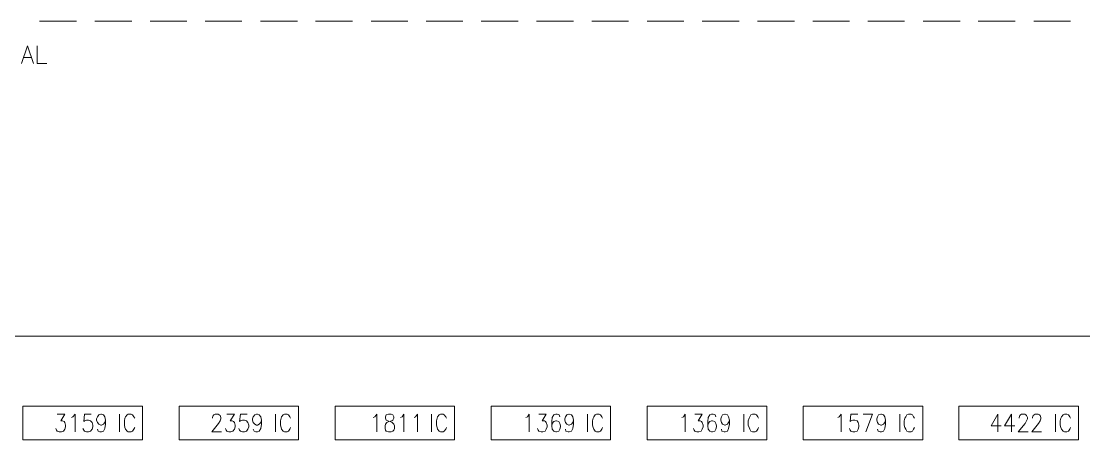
# Model space of a CAD drawing. Header units: inches. Extents: x 0.9 to 46, y 0.8 to 32.4.
# Drawn here: x 31.412 to 36.102, y 23.801 to 25.648 of the extents above; entities that cross this region are included whole.
import ezdxf

# ---------------------------------------------------------------- set-up
doc = ezdxf.new("R2010")
doc.units = ezdxf.units.IN
doc.header["$MEASUREMENT"] = 0
doc.layers.add('PDF_Geometry', color=7, linetype='Continuous')

msp = doc.modelspace()

# ---------------------------------------------------------------- linework, layer by layer
at = {"layer": 'PDF_Geometry', "lineweight": 9}
for points in [[(31.6561, 25.6478), (31.4927, 25.6478)], [(31.8994, 25.6478), (31.7361, 25.6478)], [(32.1428, 25.6478), (31.981, 25.6478)], [(32.3862, 25.6478), (32.2244, 25.6478)], [(32.6309, 25.6478), (32.4679, 25.6478)], [(32.8744, 25.6478), (32.711, 25.6478)], [(33.1178, 25.6478), (32.956, 25.6478)], [(33.3609, 25.6478), (33.1995, 25.6478)], [(33.606, 25.6478), (33.4426, 25.6478)], [(33.8494, 25.6478), (33.686, 25.6478)], [(34.0928, 25.6478), (33.9311, 25.6478)], [(34.336, 25.6478), (34.1745, 25.6478)], [(34.581, 25.6478), (34.4176, 25.6478)], [(34.8244, 25.6478), (34.6611, 25.6478)], [(35.0676, 25.6478), (34.9061, 25.6478)], [(35.311, 25.6478), (35.1492, 25.6478)], [(35.556, 25.6478), (35.3927, 25.6478)], [(35.7995, 25.6478), (35.6361, 25.6478)], [(36.0426, 25.6478), (35.8812, 25.6478)], [(31.4128, 25.4612), (31.4394, 25.5395), (31.4661, 25.4612)], [(31.4828, 25.5395), (31.4828, 25.4612), (31.5244, 25.4612)], [(31.4227, 25.4879), (31.4561, 25.4879)], [(31.5711, 23.9146), (31.6044, 23.9146), (31.5861, 23.8845), (31.5944, 23.8845), (31.6011, 23.8812), (31.6044, 23.8779), (31.6078, 23.8662), (31.6078, 23.8579), (31.6044, 23.8479), (31.5978, 23.8396), (31.5894, 23.8362), (31.5794, 23.8362), (31.5711, 23.8396), (31.5678, 23.8429), (31.5644, 23.8512)], [(31.6344, 23.8996), (31.6394, 23.9029), (31.6494, 23.9146), (31.6494, 23.8362)], [(31.7211, 23.9146), (31.6911, 23.9146), (31.6878, 23.8812), (31.6911, 23.8845), (31.6994, 23.8879), (31.7094, 23.8879), (31.7177, 23.8845), (31.7244, 23.8779), (31.7278, 23.8662), (31.7278, 23.8579), (31.7244, 23.8479), (31.7177, 23.8396), (31.7094, 23.8362), (31.6994, 23.8362), (31.6911, 23.8396), (31.6878, 23.8429), (31.6844, 23.8512)], [(31.7844, 23.8879), (31.7811, 23.8779), (31.7744, 23.8696), (31.7661, 23.8662), (31.7628, 23.8662), (31.7544, 23.8696), (31.7478, 23.8779), (31.7444, 23.8879), (31.7444, 23.8929), (31.7478, 23.9029), (31.7544, 23.9112), (31.7628, 23.9146), (31.7661, 23.9146), (31.7744, 23.9112), (31.7811, 23.9029), (31.7844, 23.8879), (31.7844, 23.8696), (31.7811, 23.8512), (31.7744, 23.8396), (31.7661, 23.8362), (31.7594, 23.8362), (31.7511, 23.8396), (31.7478, 23.8479)], [(31.8461, 23.9146), (31.8461, 23.8362)], [(31.9127, 23.8962), (31.9095, 23.9029), (31.9027, 23.9112), (31.8978, 23.9146), (31.8844, 23.9146), (31.8794, 23.9112), (31.8727, 23.9029), (31.8694, 23.8962), (31.8678, 23.8845), (31.8678, 23.8662), (31.8694, 23.8546), (31.8727, 23.8479), (31.8794, 23.8396), (31.8844, 23.8362), (31.8978, 23.8362), (31.9027, 23.8396), (31.9095, 23.8479), (31.9127, 23.8546)], [(32.256, 23.8962), (32.256, 23.8996), (32.2595, 23.9079), (32.2627, 23.9112), (32.2678, 23.9146), (32.2812, 23.9146), (32.286, 23.9112), (32.2895, 23.9079), (32.2927, 23.8996), (32.2927, 23.8929), (32.2895, 23.8845), (32.2828, 23.8729), (32.2528, 23.8362), (32.2962, 23.8362)], [(32.3195, 23.9146), (32.3527, 23.9146), (32.3345, 23.8845), (32.3428, 23.8845), (32.3495, 23.8812), (32.3527, 23.8779), (32.3562, 23.8662), (32.3562, 23.8579), (32.3527, 23.8479), (32.346, 23.8396), (32.3377, 23.8362), (32.3278, 23.8362), (32.3195, 23.8396), (32.316, 23.8429), (32.3128, 23.8512)], [(32.4095, 23.9146), (32.3795, 23.9146), (32.376, 23.8812), (32.3795, 23.8845), (32.3878, 23.8879), (32.3977, 23.8879), (32.406, 23.8845), (32.4127, 23.8779), (32.4162, 23.8662), (32.4162, 23.8579), (32.4127, 23.8479), (32.406, 23.8396), (32.3977, 23.8362), (32.3878, 23.8362), (32.3795, 23.8396), (32.376, 23.8429), (32.3728, 23.8512)], [(32.4727, 23.8879), (32.4695, 23.8779), (32.4628, 23.8696), (32.4545, 23.8662), (32.451, 23.8662), (32.4427, 23.8696), (32.436, 23.8779), (32.4328, 23.8879), (32.4328, 23.8929), (32.436, 23.9029), (32.4427, 23.9112), (32.451, 23.9146), (32.4545, 23.9146), (32.4628, 23.9112), (32.4695, 23.9029), (32.4727, 23.8879), (32.4727, 23.8696), (32.4695, 23.8512), (32.4628, 23.8396), (32.4545, 23.8362), (32.4478, 23.8362), (32.4395, 23.8396), (32.436, 23.8479)], [(32.5346, 23.9146), (32.5346, 23.8362)], [(32.6009, 23.8962), (32.5977, 23.9029), (32.591, 23.9112), (32.5859, 23.9146), (32.5744, 23.9146), (32.5677, 23.9112), (32.561, 23.9029), (32.5595, 23.8962), (32.5559, 23.8845), (32.5559, 23.8662), (32.5595, 23.8546), (32.561, 23.8479), (32.5677, 23.8396), (32.5744, 23.8362), (32.5859, 23.8362), (32.591, 23.8396), (32.5977, 23.8479), (32.6009, 23.8546)], [(32.9659, 23.8996), (32.9726, 23.9029), (32.9809, 23.9146), (32.9809, 23.8362)], [(33.0862, 23.8996), (33.0926, 23.9029), (33.1012, 23.9146), (33.1012, 23.8362)], [(33.1462, 23.8996), (33.1526, 23.9029), (33.1612, 23.9146), (33.1612, 23.8362)], [(33.2228, 23.9146), (33.2228, 23.8362)], [(33.2895, 23.8962), (33.2859, 23.9029), (33.2792, 23.9112), (33.2745, 23.9146), (33.2627, 23.9146), (33.256, 23.9112), (33.2493, 23.9029), (33.2477, 23.8962), (33.2445, 23.8845), (33.2445, 23.8662), (33.2477, 23.8546), (33.2493, 23.8479), (33.256, 23.8396), (33.2627, 23.8362), (33.2745, 23.8362), (33.2792, 23.8396), (33.2859, 23.8479), (33.2895, 23.8546)], [(33.6395, 23.8996), (33.6462, 23.9029), (33.6545, 23.9146), (33.6545, 23.8362)], [(33.6959, 23.9146), (33.7294, 23.9146), (33.7109, 23.8845), (33.7211, 23.8845), (33.7259, 23.8812), (33.7294, 23.8779), (33.7326, 23.8662), (33.7326, 23.8579), (33.7294, 23.8479), (33.7243, 23.8396), (33.7144, 23.8362), (33.7061, 23.8362), (33.6959, 23.8396), (33.6943, 23.8429), (33.6911, 23.8512)], [(33.7894, 23.9029), (33.7859, 23.9112), (33.7776, 23.9146), (33.7709, 23.9146), (33.7626, 23.9112), (33.7559, 23.8996), (33.7543, 23.8812), (33.7543, 23.8629), (33.7559, 23.8479), (33.7626, 23.8396), (33.7709, 23.8362), (33.7744, 23.8362), (33.7843, 23.8396), (33.7894, 23.8479), (33.7926, 23.8579), (33.7926, 23.8629), (33.7894, 23.8729), (33.7843, 23.8812), (33.7744, 23.8845), (33.7709, 23.8845), (33.7626, 23.8812), (33.7559, 23.8729), (33.7543, 23.8629)], [(33.8494, 23.8879), (33.8459, 23.8779), (33.8411, 23.8696), (33.8309, 23.8662), (33.8293, 23.8662), (33.8194, 23.8696), (33.8143, 23.8779), (33.8111, 23.8879), (33.8111, 23.8929), (33.8143, 23.9029), (33.8194, 23.9112), (33.8293, 23.9146), (33.8309, 23.9146), (33.8411, 23.9112), (33.8459, 23.9029), (33.8494, 23.8879), (33.8494, 23.8696), (33.8459, 23.8512), (33.8411, 23.8396), (33.8309, 23.8362), (33.8261, 23.8362), (33.8159, 23.8396), (33.8143, 23.8479)], [(33.911, 23.9146), (33.911, 23.8362)], [(33.9777, 23.8962), (33.9745, 23.9029), (33.9694, 23.9112), (33.9627, 23.9146), (33.9512, 23.9146), (33.9445, 23.9112), (33.9394, 23.9029), (33.9362, 23.8962), (33.9327, 23.8845), (33.9327, 23.8662), (33.9362, 23.8546), (33.9394, 23.8479), (33.9445, 23.8396), (33.9512, 23.8362), (33.9627, 23.8362), (33.9694, 23.8396), (33.9745, 23.8479), (33.9777, 23.8546)], [(34.3277, 23.8996), (34.3344, 23.9029), (34.3427, 23.9146), (34.3427, 23.8362)], [(34.3845, 23.9146), (34.4176, 23.9146), (34.3995, 23.8845), (34.4093, 23.8845), (34.4144, 23.8812), (34.4176, 23.8779), (34.4212, 23.8662), (34.4212, 23.8579), (34.4176, 23.8479), (34.4129, 23.8396), (34.4026, 23.8362), (34.3943, 23.8362), (34.3845, 23.8396), (34.3829, 23.8429), (34.3794, 23.8512)], [(34.4776, 23.9029), (34.4744, 23.9112), (34.4661, 23.9146), (34.4594, 23.9146), (34.4511, 23.9112), (34.4444, 23.8996), (34.4428, 23.8812), (34.4428, 23.8629), (34.4444, 23.8479), (34.4511, 23.8396), (34.4594, 23.8362), (34.4626, 23.8362), (34.4728, 23.8396), (34.4776, 23.8479), (34.4811, 23.8579), (34.4811, 23.8629), (34.4776, 23.8729), (34.4728, 23.8812), (34.4626, 23.8845), (34.4594, 23.8845), (34.4511, 23.8812), (34.4444, 23.8729), (34.4428, 23.8629)], [(34.5376, 23.8879), (34.5344, 23.8779), (34.5293, 23.8696), (34.5194, 23.8662), (34.5178, 23.8662), (34.5076, 23.8696), (34.5028, 23.8779), (34.4993, 23.8879), (34.4993, 23.8929), (34.5028, 23.9029), (34.5076, 23.9112), (34.5178, 23.9146), (34.5194, 23.9146), (34.5293, 23.9112), (34.5344, 23.9029), (34.5376, 23.8879), (34.5376, 23.8696), (34.5344, 23.8512), (34.5293, 23.8396), (34.5194, 23.8362), (34.5143, 23.8362), (34.5044, 23.8396), (34.5028, 23.8479)], [(34.6011, 23.9146), (34.6011, 23.8362)], [(34.6662, 23.8962), (34.6627, 23.9029), (34.6576, 23.9112), (34.6509, 23.9146), (34.6394, 23.9146), (34.6327, 23.9112), (34.6276, 23.9029), (34.6244, 23.8962), (34.6209, 23.8845), (34.6209, 23.8662), (34.6244, 23.8546), (34.6276, 23.8479), (34.6327, 23.8396), (34.6394, 23.8362), (34.6509, 23.8362), (34.6576, 23.8396), (34.6627, 23.8479), (34.6662, 23.8546)], [(35.0159, 23.8996), (35.0226, 23.9029), (35.0312, 23.9146), (35.0312, 23.8362)], [(35.1043, 23.9146), (35.0743, 23.9146), (35.0711, 23.8812), (35.0743, 23.8845), (35.0826, 23.8879), (35.0912, 23.8879), (35.1011, 23.8845), (35.1062, 23.8779), (35.1094, 23.8662), (35.1094, 23.8579), (35.1062, 23.8479), (35.1011, 23.8396), (35.0912, 23.8362), (35.0826, 23.8362), (35.0743, 23.8396), (35.0711, 23.8429), (35.0676, 23.8512)], [(35.1393, 23.8362), (35.1693, 23.9146), (35.1275, 23.9146)], [(35.2261, 23.8879), (35.2242, 23.8779), (35.2178, 23.8696), (35.2092, 23.8662), (35.206, 23.8662), (35.1961, 23.8696), (35.191, 23.8779), (35.1878, 23.8879), (35.1878, 23.8929), (35.191, 23.9029), (35.1961, 23.9112), (35.206, 23.9146), (35.2092, 23.9146), (35.2178, 23.9112), (35.2242, 23.9029), (35.2261, 23.8879), (35.2261, 23.8696), (35.2242, 23.8512), (35.2178, 23.8396), (35.2092, 23.8362), (35.2028, 23.8362), (35.1942, 23.8396), (35.191, 23.8479)], [(35.2893, 23.9146), (35.2893, 23.8362)], [(35.3544, 23.8962), (35.3509, 23.9029), (35.3461, 23.9112), (35.3394, 23.9146), (35.3276, 23.9146), (35.3209, 23.9112), (35.3161, 23.9029), (35.3126, 23.8962), (35.3094, 23.8845), (35.3094, 23.8662), (35.3126, 23.8546), (35.3161, 23.8479), (35.3209, 23.8396), (35.3276, 23.8362), (35.3394, 23.8362), (35.3461, 23.8396), (35.3509, 23.8479), (35.3544, 23.8546)], [(35.7226, 23.8362), (35.7226, 23.9146), (35.6926, 23.8629), (35.7376, 23.8629)], [(35.7826, 23.8362), (35.7826, 23.9146), (35.7526, 23.8629), (35.7976, 23.8629)], [(35.8161, 23.8962), (35.8161, 23.8996), (35.8193, 23.9079), (35.8228, 23.9112), (35.8276, 23.9146), (35.841, 23.9146), (35.8461, 23.9112), (35.8492, 23.9079), (35.8528, 23.8996), (35.8528, 23.8929), (35.8492, 23.8845), (35.8426, 23.8729), (35.8126, 23.8362), (35.8559, 23.8362)], [(35.8761, 23.8962), (35.8761, 23.8996), (35.8792, 23.9079), (35.8828, 23.9112), (35.8875, 23.9146), (35.9009, 23.9146), (35.906, 23.9112), (35.9092, 23.9079), (35.9127, 23.8996), (35.9127, 23.8929), (35.9092, 23.8845), (35.9025, 23.8729), (35.8725, 23.8362), (35.9159, 23.8362)], [(35.9778, 23.9146), (35.9778, 23.8362)], [(36.0426, 23.8962), (36.041, 23.9029), (36.0343, 23.9112), (36.0276, 23.9146), (36.0161, 23.9146), (36.011, 23.9112), (36.0043, 23.9029), (36.0011, 23.8962), (35.9976, 23.8845), (35.9976, 23.8662), (36.0011, 23.8546), (36.0043, 23.8479), (36.011, 23.8396), (36.0161, 23.8362), (36.0276, 23.8362), (36.0343, 23.8396), (36.041, 23.8479), (36.0426, 23.8546)]]:
    msp.add_lwpolyline(points, dxfattribs=at)
at = {"layer": 'PDF_Geometry', "color": 8, "lineweight": 20, "true_color": 0x808080}
msp.add_lwpolyline([(41.7374, 24.2579), (5.4416, 24.2579)], dxfattribs=at)
at = {"layer": 'PDF_Geometry', "lineweight": 9}
for points in [[(31.4194, 23.9496), (31.9478, 23.9496), (31.9478, 23.8012), (31.4194, 23.8012)], [(32.1093, 23.9496), (32.636, 23.9496), (32.636, 23.8012), (32.1093, 23.8012)], [(32.7978, 23.9496), (33.3242, 23.9496), (33.3242, 23.8012), (32.7978, 23.8012)], [(33.486, 23.9496), (34.0128, 23.9496), (34.0128, 23.8012), (33.486, 23.8012)], [(34.1745, 23.9496), (34.7026, 23.9496), (34.7026, 23.8012), (34.1745, 23.8012)], [(34.8627, 23.9496), (35.3911, 23.9496), (35.3911, 23.8012), (34.8627, 23.8012)], [(35.5509, 23.9496), (36.0793, 23.9496), (36.0793, 23.8012), (35.5509, 23.8012)], [(33.0326, 23.9146), (33.0227, 23.9112), (33.0195, 23.9029), (33.0195, 23.8962), (33.0227, 23.8879), (33.0294, 23.8845), (33.0409, 23.8812), (33.0495, 23.8779), (33.0562, 23.8696), (33.0594, 23.8629), (33.0594, 23.8512), (33.0562, 23.8429), (33.0527, 23.8396), (33.0444, 23.8362), (33.0326, 23.8362), (33.0227, 23.8396), (33.0195, 23.8429), (33.0176, 23.8512), (33.0176, 23.8629), (33.0195, 23.8696), (33.0259, 23.8779), (33.0345, 23.8812), (33.0476, 23.8845), (33.0527, 23.8879), (33.0562, 23.8962), (33.0562, 23.9029), (33.0527, 23.9112), (33.0444, 23.9146)]]:
    msp.add_lwpolyline(points, close=True, dxfattribs=at)

doc.saveas('drawing.dxf')
